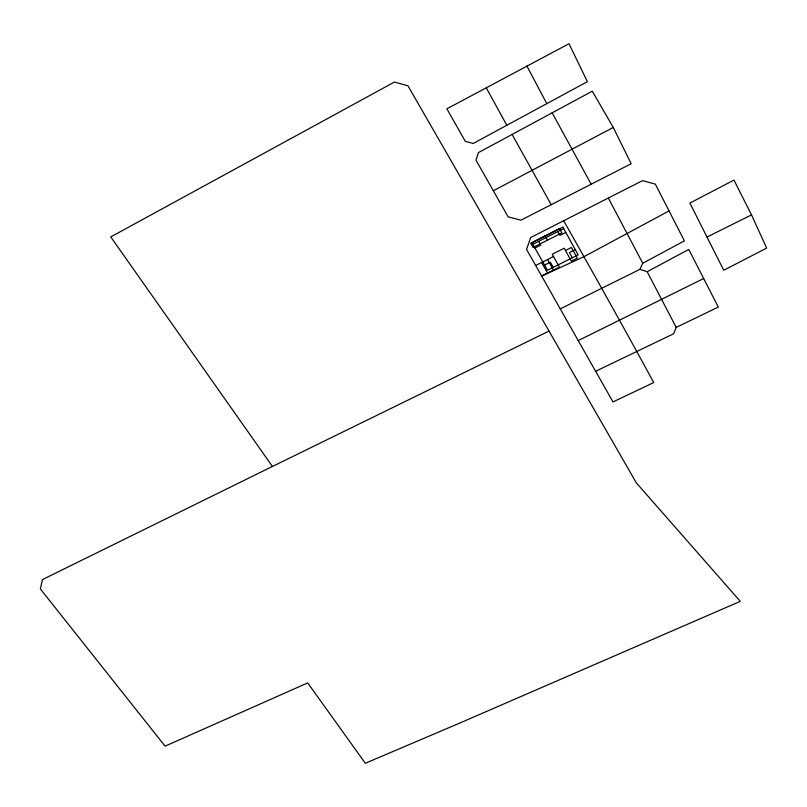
<?xml version="1.0" encoding="UTF-8"?>
<svg xmlns="http://www.w3.org/2000/svg" width="807" height="807" viewBox="0 0 807 807"><rect width="100%" height="100%" fill="white"/><g stroke="black" fill="none" stroke-linecap="round" stroke-linejoin="round"><path stroke-width="1.21" d="M676.205 327.4L647.184 271.707L688.785 249.424L718.291 307.084L676.205 327.4L673.643 333.775L595.637 371.281M560.25 308.869L639.901 269.346L642.755 263.243L684.397 240.859L655.324 184.107L642.513 180.657L530.693 237.51L526.547 249.403L612.997 401.926L653.71 382.568C624.285 328.278 594.013 274.501 563.679 220.735M669.064 210.909L583.552 256.898L541.648 276.024L559.433 267.107L552.24 254.245L564.194 248.223L571.346 261.125L577.318 258.129L571.437 247.467L565.445 250.483M506.806 125.287L473.255 143.464L465.346 141.376L446.876 108.824L569.016 43.719L587.365 81.678L506.806 125.287L486.278 87.832M512.092 134.446L592.288 91.191L613.27 127.456L631.165 163.74L520.939 220.18L508.087 216.801L475.999 160.169L478.39 152.614L512.092 134.446L551.201 204.675M493.319 190.775L613.27 127.456M532.832 244.289L563.7 228.623M534.95 248.062L540.771 245.116L538.642 241.343M565.798 232.436L559.937 235.402L557.839 231.599M535.677 265.483L553.501 256.505M544.554 265.079L550.344 262.174L553.249 267.339M575.27 249.625L569.429 252.571L572.314 257.766M703.674 278.526L578.236 340.574M707.013 237.036L751.529 214.904L733.966 180.092L689.894 203.082L723.728 270.264L766.65 248.092L751.529 214.904M272.433 466.456L42.458 579.567L40.35 588.918L165.092 746.162L307.719 682.914L365.339 763.281L459.758 723.062L740.281 601.356L636.319 482.848L407.928 85.754L394.381 82.072L110.751 236.915L272.433 466.456L549.022 331.072M639.901 269.346L647.164 271.697M541.608 262.497L547.57 273.059M547.549 259.501L553.491 270.083M545.048 235.886L547.449 240.193M591.158 184.208L552.159 112.829M608.327 198.028L642.755 263.243M526.951 66.134L546.803 103.639M559.463 228.563L530.693 243.169L533.114 247.456L561.854 232.89L559.463 228.563M562.883 227.14L532.005 242.826L547.469 270.244L578.135 254.841L562.883 227.14"/></g></svg>
